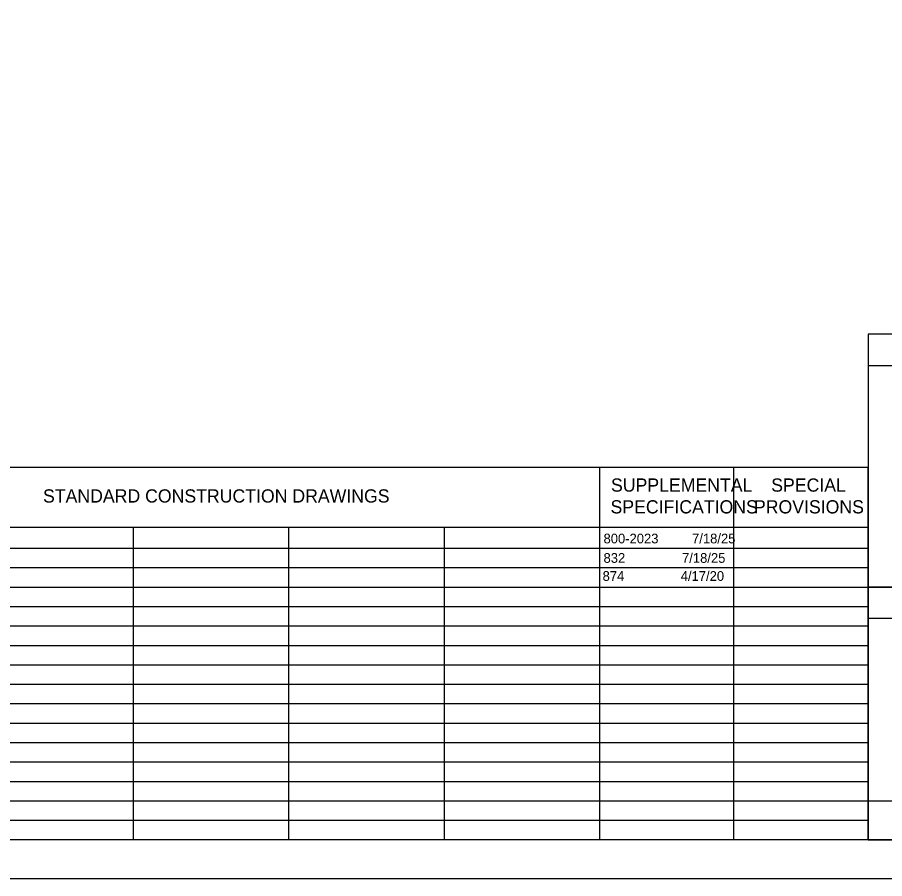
# Model space of a CAD drawing. Extents: x 0 to 34, y 0 to 22.
# Drawn here: x 12.66 to 23.81, y 0 to 11.08 of the extents above; entities that cross this region are included whole.
import ezdxf

# ---------------------------------------------------------------- set-up
doc = ezdxf.new("R2010")
doc.units = 0
for name, color, linetype in [('Default', 7, 'Continuous'), ('SH_Border', 7, 'Continuous'), ('SH_Cut_Line', 7, 'Continuous'), ('SH_Data', 7, 'Continuous'), ('SH_Text', 7, 'Continuous')]:
    doc.layers.add(name, color=color, linetype=linetype)

msp = doc.modelspace()

# ---------------------------------------------------------------- linework, layer by layer
at = {"layer": 'SH_Border'}
msp.add_lwpolyline([(1.5, 21.5), (33.5, 21.5), (33.5, 0.5), (1.5, 0.5)], close=True, dxfattribs=at)
at = {"layer": 'SH_Cut_Line'}
msp.add_lwpolyline([(0, 0), (34, 0), (34, 22), (0, 22)], close=True, dxfattribs=at)
at = {"layer": 'SH_Data'}
for p, q in [((23.6, 6.6), (26.4, 6.6)), ((10.15, 5.292), (23.6, 5.292)), ((20.15, 0.5), (20.15, 5.292)), ((21.875, 0.5), (21.875, 5.292)), ((23.6, 0.5), (23.6, 5.292)), ((10.15, 4.521), (23.6, 4.521)), ((14.15, 0.5), (14.15, 4.521)), ((16.15, 0.5), (16.15, 4.521)), ((18.15, 0.5), (18.15, 4.521)), ((10.15, 4.25), (23.6, 4.25)), ((10.15, 4), (23.6, 4)), ((10.15, 3.75), (23.6, 3.75)), ((23.6, 0.5), (23.6, 3.75)), ((23.6, 3.75), (26.4, 3.75)), ((10.15, 3.5), (23.6, 3.5)), ((23.6, 3.35), (26.4, 3.35)), ((23.6, 3.35), (26.4, 3.35)), ((10.15, 3.25), (23.6, 3.25)), ((10.15, 3), (23.6, 3)), ((10.15, 2.75), (23.6, 2.75)), ((10.15, 2.5), (23.6, 2.5)), ((10.15, 2.25), (23.6, 2.25)), ((10.15, 2), (23.6, 2)), ((10.15, 1.75), (23.6, 1.75)), ((10.15, 1.5), (23.6, 1.5)), ((10.15, 1.25), (23.6, 1.25)), ((10.15, 1), (23.6, 1)), ((10.15, 0.75), (23.6, 0.75)), ((23.6, 0.5), (26.4, 0.5))]:
    msp.add_line(p, q, dxfattribs=at)
for points in [[(26.4, 7), (23.6, 7), (23.6, 3.75), (26.4, 3.75)], [(26.4, 3.75), (23.6, 3.75), (23.6, 0.5), (26.4, 0.5)], [(23.6, 0.5), (23.6, 1), (26.4, 1), (26.4, 0.5)]]:
    msp.add_lwpolyline(points, close=True, dxfattribs=at)

# ---------------------------------------------------------------- texts
at = {"layer": 'Default'}
for s, p in [('800-2023', (20.197, 4.311)), ('7/18/25', (21.336, 4.311)), ('832', (20.197, 4.061)), ('7/18/25', (21.207, 4.061)), ('874', (20.185, 3.829)), ('4/17/20', (21.19, 3.829))]:
    msp.add_text(s, height=0.125, dxfattribs=at).set_placement(p)
at = {"layer": 'SH_Text'}
for s, p in [('SUPPLEMENTAL', (20.293, 4.976)), ('SPECIAL', (22.354, 4.976)), ('STANDARD CONSTRUCTION DRAWINGS', (12.986, 4.836)), ('SPECIFICATIONS', (20.287, 4.696)), ('PROVISIONS', (22.132, 4.696))]:
    msp.add_text(s, height=0.17, dxfattribs=at).set_placement(p)

doc.saveas('drawing.dxf')
